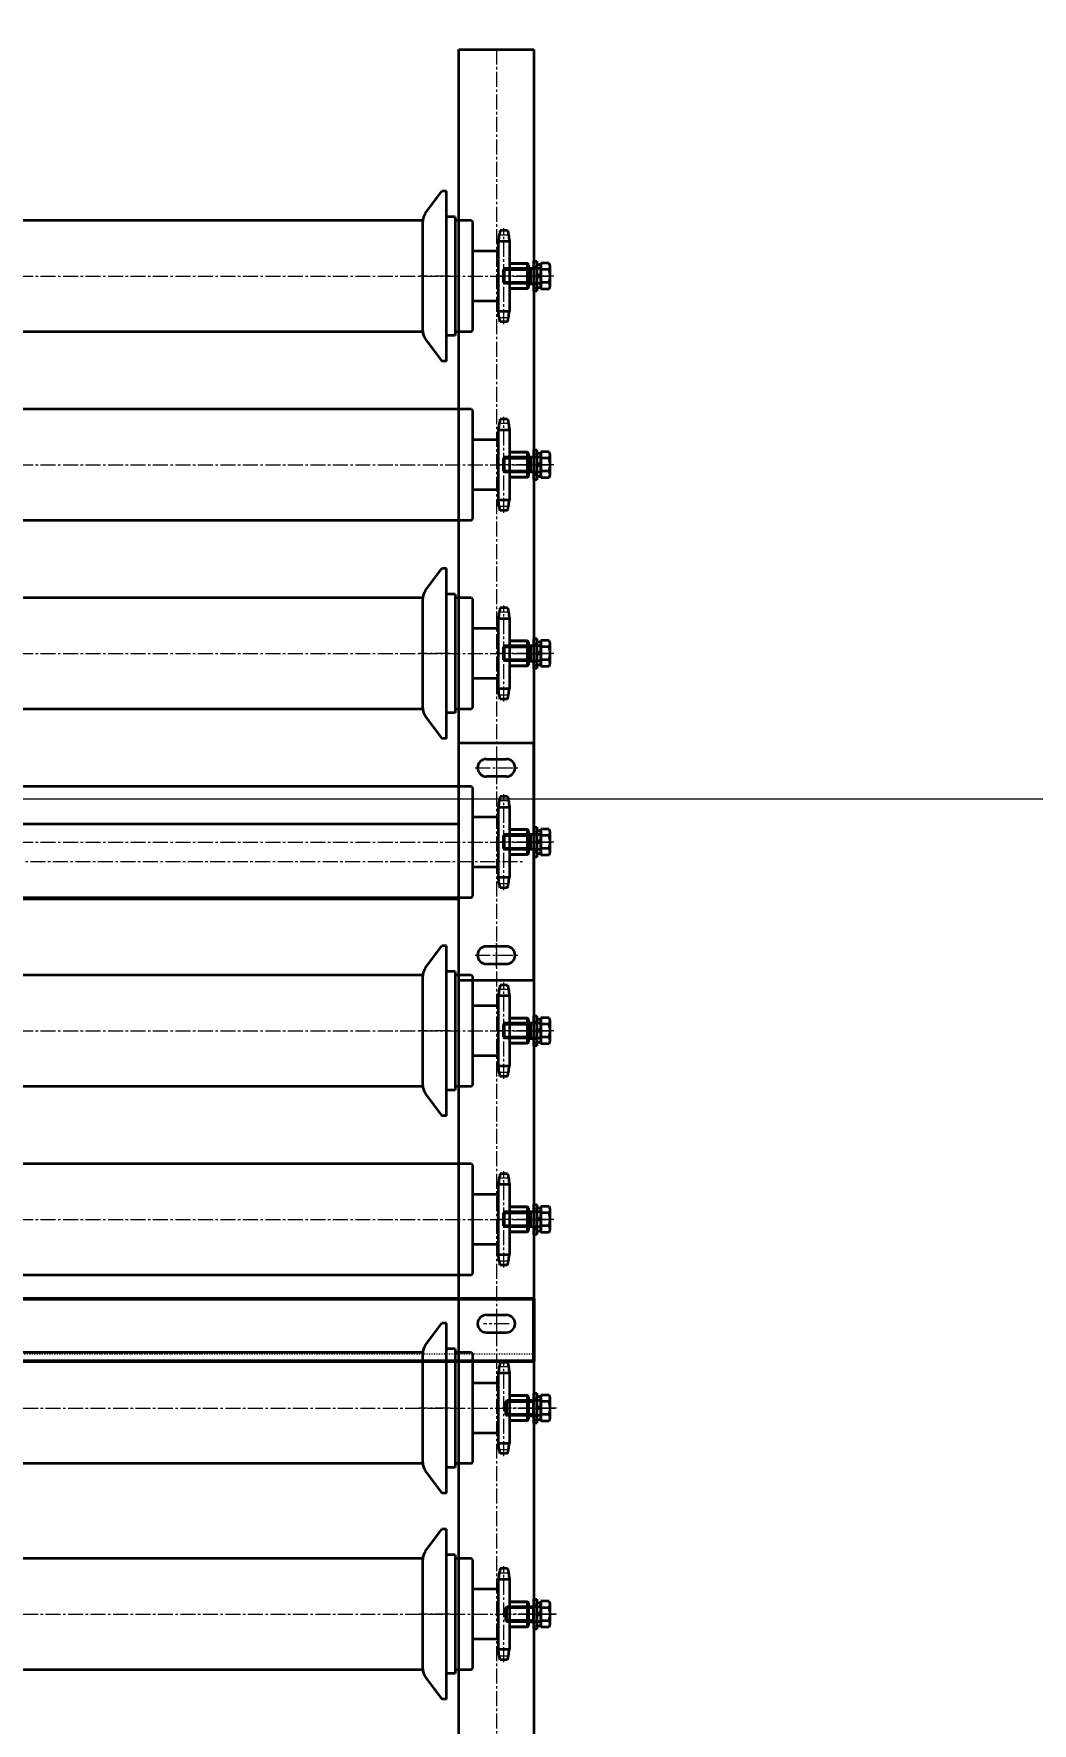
# Model space of a CAD drawing. Header units: millimetres. Extents: x -67280 to 67280, y -47520 to 47520.
# Drawn here: x -47074 to -46275, y -19137 to -17785 of the extents above; entities that cross this region are included whole.
import ezdxf

# ---------------------------------------------------------------- set-up
doc = ezdxf.new("R2010")
doc.units = ezdxf.units.MM
doc.linetypes.add('点画线', pattern=[18, 12, -2, 2, -2])
doc.linetypes.add('虚线', pattern=[2, 1, -1])
doc.layers.get('0').update_dxf_attribs({"lineweight": 35})
for name, color, linetype, lineweight in [('EB0', 7, 'Continuous', 35), ('EB0_1', 7, 'Continuous', 35), ('中心线层', 1, '点画线', 18), ('尺寸线层', 4, 'Continuous', 18), ('粗实线层', 7, 'Continuous', 35), ('虚线层', 100, '虚线', 18)]:
    doc.layers.add(name, color=color, linetype=linetype, lineweight=lineweight)
doc.styles.add('标准', font='', dxfattribs={"width": 0.667})
doc.styles.get('标准').set_extended_font_data('宋体')
doc.dimstyles.new('标准', dxfattribs={"dimscale": 160, "dimtxt": 2, "dimasz": 1, "dimexe": 1, "dimexo": 0, "dimgap": 1, "dimtad": 1, "dimdec": 1, "dimdsep": 46, "dimtxsty": '标准', "dimblk": '_CAXARROW', "dimcen": 0, "dimdle": 2, "dimaunit": 1, "dimadec": 0, "dimazin": 2, "dimtfac": 0.707107, "dimtdec": 3, "dimtmove": 0, "dimatfit": 3, "dimfxl": 0, "dimfrac": 2, "dimtolj": 1, "dimarcsym": 0})

# ---------------------------------------------------------------- blocks, each defined once
blk = doc.blocks.new('*X502')
at = {"layer": '尺寸线层', "linetype": 'Continuous', "lineweight": 18}
for points in [[(-51183.3, -14032.3), (-51163.3, -14192.3), (-51203.3, -14192.3)], [(-51183.3, -18397.3), (-51163.3, -18237.3), (-51203.3, -18237.3)]]:
    blk.add_hatch(color=0, dxfattribs=at).paths.add_polyline_path(points, flags=0)
at = {"layer": '尺寸线层', "color": 0}
for p, q in [((-46008, -14032.3), (-51343.3, -14032.3)), ((-46008, -18397.3), (-51343.3, -18397.3))]:
    blk.add_line(p, q, dxfattribs=at)
at = {"layer": '尺寸线层', "color": 0, "linetype": 'Continuous', "lineweight": 18}
blk.add_line((-51183.3, -14032.3), (-51183.3, -18397.3), dxfattribs=at)
at = {"layer": '尺寸线层', "color": 0, "insert": (-51503.3, -16214.8), "char_height": 320, "width": 1246.015, "attachment_point": 5, "rotation": 90, "line_spacing_factor": 1.15057, "style": '标准'}
blk.add_mtext('\\T1.1;4365', dxfattribs=at)
blk = doc.blocks.new('_CAXARROW')
blk.add_hatch(color=0).paths.add_polyline_path([(0, 0), (-1, 0.125), (-1, -0.125)], flags=0)
blk = doc.blocks.new('*X503')
at = {"layer": '尺寸线层', "linetype": 'Continuous', "lineweight": 18}
for points in [[(-51183.3, -18397.3), (-51163.3, -18557.3), (-51203.3, -18557.3)], [(-51183.3, -22837.3), (-51163.3, -22677.3), (-51203.3, -22677.3)]]:
    blk.add_hatch(color=0, dxfattribs=at).paths.add_polyline_path(points, flags=0)
at = {"layer": '尺寸线层', "color": 0}
for p, q in [((-46008, -18397.3), (-51343.3, -18397.3)), ((-46125.8, -22837.3), (-51343.3, -22837.3))]:
    blk.add_line(p, q, dxfattribs=at)
at = {"layer": '尺寸线层', "color": 0, "linetype": 'Continuous', "lineweight": 18}
blk.add_line((-51183.3, -18397.3), (-51183.3, -22837.3), dxfattribs=at)
at = {"layer": '尺寸线层', "color": 0, "insert": (-51503.3, -20617.3), "char_height": 320, "width": 1253.13, "attachment_point": 5, "rotation": 90, "line_spacing_factor": 1.15057, "style": '标准'}
blk.add_mtext('\\T1.1;4440', dxfattribs=at)
blk = doc.blocks.new('*X1335')
at = {"layer": 'EB0', "linetype": '点画线', "lineweight": 18}
for p, q in [((545.6, 1541.7), (554.5, 1541.7)), ((545.6, 1541.7), (554.5, 1541.7)), ((550, 1470), (550, 1547)), ((550, 1470), (550, 1547)), ((-576.9, 1508.5), (588.1, 1508.5)), ((-576.9, 1508.5), (588.1, 1508.5)), ((507, 1508.5), (482, 1508.5)), ((507, 1508.5), (482, 1508.5)), ((590.1, 1508.5), (546.6, 1508.5)), ((590.1, 1508.5), (546.6, 1508.5)), ((573.5, 1508.5), (582.6, 1508.5)), ((573.5, 1508.5), (582.6, 1508.5)), ((545.6, 1475.3), (554.5, 1475.3)), ((545.6, 1475.3), (554.5, 1475.3)), ((550, 1319), (550, 1396)), ((545.6, 1390.7), (554.5, 1390.7)), ((-576.9, 1357.5), (588.1, 1357.5)), ((590.1, 1357.5), (546.6, 1357.5)), ((573.5, 1357.5), (582.6, 1357.5)), ((545.6, 1324.3), (554.5, 1324.3)), ((550, 1168), (550, 1245)), ((545.6, 1239.7), (554.5, 1239.7)), ((-576.9, 1206.5), (588.1, 1206.5)), ((507, 1206.5), (482, 1206.5)), ((590.1, 1206.5), (546.6, 1206.5)), ((573.5, 1206.5), (582.6, 1206.5)), ((545.6, 1173.3), (554.5, 1173.3)), ((545.6, 1088.7), (554.5, 1088.7)), ((550, 1017), (550, 1094)), ((-576.9, 1055.5), (588.1, 1055.5)), ((590.1, 1055.5), (546.6, 1055.5)), ((573.5, 1055.5), (582.6, 1055.5)), ((545.6, 1022.3), (554.5, 1022.3)), ((545.6, 937.7), (554.5, 937.7)), ((550, 866), (550, 943)), ((-576.9, 904.5), (588.1, 904.5)), ((507, 904.5), (482, 904.5)), ((590.1, 904.5), (546.6, 904.5)), ((573.5, 904.5), (582.6, 904.5)), ((545.6, 871.3), (554.5, 871.3)), ((545.6, 786.7), (554.5, 786.7)), ((550, 715), (550, 792)), ((-576.9, 753.5), (588.1, 753.5)), ((590.1, 753.5), (546.6, 753.5)), ((573.5, 753.5), (582.6, 753.5)), ((545.6, 720.3), (554.5, 720.3)), ((545.6, 635.7), (554.5, 635.7)), ((550, 564), (550, 641)), ((-572.9, 602.5), (592.1, 602.5)), ((507, 602.5), (482, 602.5)), ((592.1, 602.5), (548.6, 602.5)), ((573.5, 602.5), (582.6, 602.5)), ((545.6, 569.3), (554.5, 569.3)), ((550, 399), (550, 476)), ((545.6, 470.7), (554.5, 470.7)), ((-572.9, 437.5), (592.1, 437.5)), ((507, 437.5), (482, 437.5)), ((592.1, 437.5), (548.6, 437.5)), ((573.5, 437.5), (582.6, 437.5)), ((545.6, 404.3), (554.5, 404.3))]:
    blk.add_line(p, q, dxfattribs=at)
at = {"layer": 'EB0'}
for p, q in [((570, 1514.6), (574, 1514.6)), ((570, 1514.6), (574, 1514.6)), ((574, 1496.5), (574, 1520.5)), ((574, 1520.5), (576.5, 1520.5)), ((574, 1496.5), (574, 1520.5)), ((574, 1520.5), (576.5, 1520.5)), ((574, 1515), (576.5, 1515)), ((574, 1515), (576.5, 1515)), ((576.5, 1520.5), (576.5, 1496.5)), ((576.5, 1520.5), (576.5, 1496.5)), ((576.5, 1517.7), (576.5, 1499.3)), ((576.5, 1517.7), (579.6, 1517.7)), ((576.5, 1517.7), (576.5, 1499.3)), ((576.5, 1517.7), (579.6, 1517.7)), ((579.6, 1498.1), (579.6, 1518.9)), ((586.3, 1518.9), (579.6, 1518.9)), ((579.6, 1498.1), (579.6, 1518.9)), ((586.3, 1518.9), (579.6, 1518.9)), ((579.6, 1517.7), (579.6, 1499.3)), ((579.6, 1517.7), (579.6, 1499.3)), ((587.1, 1500.7), (587.1, 1516.3)), ((587.1, 1500.7), (587.1, 1516.3)), ((549.6, 1513.6), (550.5, 1514.5)), ((549.6, 1513.6), (550.5, 1514.5)), ((549.6, 1503.4), (549.6, 1513.6)), ((571.6, 1513.6), (549.6, 1513.6)), ((549.6, 1503.4), (549.6, 1513.6)), ((571.6, 1513.6), (549.6, 1513.6)), ((549.6, 1503.4), (550.5, 1502.5)), ((571.6, 1503.4), (549.6, 1503.4)), ((549.6, 1503.4), (550.5, 1502.5)), ((571.6, 1503.4), (549.6, 1503.4)), ((579.6, 1514.5), (550.5, 1514.5)), ((550.5, 1502.5), (550.5, 1514.5)), ((579.6, 1514.5), (550.5, 1514.5)), ((550.5, 1502.5), (550.5, 1514.5)), ((579.6, 1502.5), (550.5, 1502.5)), ((579.6, 1502.5), (550.5, 1502.5)), ((570, 1502.4), (574, 1502.4)), ((570, 1502.4), (574, 1502.4)), ((571.6, 1502.5), (571.6, 1514.5)), ((571.6, 1502.5), (571.6, 1514.5)), ((576.5, 1502), (574, 1502)), ((576.5, 1502), (574, 1502)), ((576.5, 1509.3), (579.6, 1510.1)), ((576.5, 1509.3), (579.6, 1510.1)), ((576.5, 1507.7), (576.9, 1507.8)), ((576.5, 1507.7), (576.9, 1507.8)), ((576.9, 1507.8), (579.6, 1508.5)), ((576.9, 1507.8), (579.6, 1508.5)), ((579.6, 1502.5), (579.6, 1514.5)), ((579.6, 1502.5), (579.6, 1514.5)), ((586.3, 1513.7), (579.6, 1513.7)), ((586.3, 1513.7), (579.6, 1513.7)), ((586.3, 1503.3), (579.6, 1503.3)), ((586.3, 1503.3), (579.6, 1503.3)), ((576.5, 1496.5), (574, 1496.5)), ((576.5, 1496.5), (574, 1496.5)), ((576.5, 1499.3), (579.6, 1499.3)), ((576.5, 1499.3), (579.6, 1499.3)), ((586.3, 1498.1), (579.6, 1498.1)), ((586.3, 1498.1), (579.6, 1498.1)), ((574, 1345.5), (574, 1369.5)), ((574, 1369.5), (576.5, 1369.5)), ((576.5, 1369.5), (576.5, 1345.5)), ((576.5, 1366.7), (576.5, 1348.3)), ((576.5, 1366.7), (579.6, 1366.7)), ((579.6, 1347.1), (579.6, 1367.9)), ((586.3, 1367.9), (579.6, 1367.9)), ((579.6, 1366.7), (579.6, 1348.3)), ((549.6, 1362.6), (550.5, 1363.5)), ((549.6, 1352.4), (549.6, 1362.6)), ((571.6, 1362.6), (549.6, 1362.6)), ((549.6, 1352.4), (550.5, 1351.5)), ((571.6, 1352.4), (549.6, 1352.4)), ((579.6, 1363.5), (550.5, 1363.5)), ((550.5, 1351.5), (550.5, 1363.5)), ((571.6, 1351.5), (571.6, 1363.5)), ((574, 1364), (576.5, 1364)), ((576.5, 1358.3), (579.6, 1359.1)), ((576.5, 1356.7), (576.9, 1356.8)), ((576.9, 1356.8), (579.6, 1357.5)), ((579.6, 1351.5), (579.6, 1363.5)), ((586.3, 1362.7), (579.6, 1362.7)), ((586.3, 1352.3), (579.6, 1352.3)), ((587.1, 1349.7), (587.1, 1365.3)), ((579.6, 1351.5), (550.5, 1351.5)), ((576.5, 1351), (574, 1351)), ((576.5, 1345.5), (574, 1345.5)), ((576.5, 1348.3), (579.6, 1348.3)), ((586.3, 1347.1), (579.6, 1347.1)), ((574, 1194.5), (574, 1218.5)), ((574, 1218.5), (576.5, 1218.5)), ((576.5, 1218.5), (576.5, 1194.5)), ((549.6, 1211.6), (550.5, 1212.5)), ((549.6, 1201.4), (549.6, 1211.6)), ((571.6, 1211.6), (549.6, 1211.6)), ((579.6, 1212.5), (550.5, 1212.5)), ((550.5, 1200.5), (550.5, 1212.5)), ((570, 1212.6), (574, 1212.6)), ((571.6, 1200.5), (571.6, 1212.5)), ((574, 1213), (576.5, 1213)), ((576.5, 1215.7), (576.5, 1197.3)), ((576.5, 1215.7), (579.6, 1215.7)), ((576.5, 1207.3), (579.6, 1208.1)), ((576.5, 1205.7), (576.9, 1205.8)), ((576.9, 1205.8), (579.6, 1206.5)), ((579.6, 1196.1), (579.6, 1216.9)), ((586.3, 1216.9), (579.6, 1216.9)), ((579.6, 1215.7), (579.6, 1197.3)), ((579.6, 1200.5), (579.6, 1212.5)), ((586.3, 1211.7), (579.6, 1211.7)), ((587.1, 1198.7), (587.1, 1214.3)), ((549.6, 1201.4), (550.5, 1200.5)), ((571.6, 1201.4), (549.6, 1201.4)), ((579.6, 1200.5), (550.5, 1200.5)), ((570, 1200.4), (574, 1200.4)), ((576.5, 1200), (574, 1200)), ((576.5, 1194.5), (574, 1194.5)), ((576.5, 1197.3), (579.6, 1197.3)), ((586.3, 1201.3), (579.6, 1201.3)), ((586.3, 1196.1), (579.6, 1196.1)), ((549.6, 1060.6), (550.5, 1061.5)), ((549.6, 1050.4), (549.6, 1060.6)), ((571.6, 1060.6), (549.6, 1060.6)), ((579.6, 1061.5), (550.5, 1061.5)), ((550.5, 1049.5), (550.5, 1061.5)), ((571.6, 1049.5), (571.6, 1061.5)), ((574, 1043.5), (574, 1067.5)), ((574, 1067.5), (576.5, 1067.5)), ((574, 1062), (576.5, 1062)), ((576.5, 1067.5), (576.5, 1043.5)), ((576.5, 1064.7), (576.5, 1046.3)), ((576.5, 1064.7), (579.6, 1064.7)), ((576.5, 1056.3), (579.6, 1057.1)), ((576.5, 1054.7), (576.9, 1054.8)), ((576.9, 1054.8), (579.6, 1055.5)), ((579.6, 1045.1), (579.6, 1065.9)), ((586.3, 1065.9), (579.6, 1065.9)), ((579.6, 1064.7), (579.6, 1046.3)), ((579.6, 1049.5), (579.6, 1061.5)), ((586.3, 1060.7), (579.6, 1060.7)), ((587.1, 1047.7), (587.1, 1063.3)), ((549.6, 1050.4), (550.5, 1049.5)), ((571.6, 1050.4), (549.6, 1050.4)), ((579.6, 1049.5), (550.5, 1049.5)), ((576.5, 1049), (574, 1049)), ((576.5, 1043.5), (574, 1043.5)), ((576.5, 1046.3), (579.6, 1046.3)), ((586.3, 1050.3), (579.6, 1050.3)), ((586.3, 1045.1), (579.6, 1045.1)), ((549.6, 909.6), (550.5, 910.5)), ((549.6, 899.4), (549.6, 909.6)), ((571.6, 909.6), (549.6, 909.6)), ((579.6, 910.5), (550.5, 910.5)), ((550.5, 898.5), (550.5, 910.5)), ((570, 910.6), (574, 910.6)), ((571.6, 898.5), (571.6, 910.5)), ((574, 892.5), (574, 916.5)), ((574, 916.5), (576.5, 916.5)), ((574, 911), (576.5, 911)), ((576.5, 916.5), (576.5, 892.5)), ((576.5, 913.7), (576.5, 895.3)), ((576.5, 913.7), (579.6, 913.7)), ((576.5, 905.3), (579.6, 906.1)), ((579.6, 894.1), (579.6, 914.9)), ((586.3, 914.9), (579.6, 914.9)), ((579.6, 913.7), (579.6, 895.3)), ((579.6, 898.5), (579.6, 910.5)), ((586.3, 909.7), (579.6, 909.7)), ((587.1, 896.7), (587.1, 912.3)), ((549.6, 899.4), (550.5, 898.5)), ((571.6, 899.4), (549.6, 899.4)), ((579.6, 898.5), (550.5, 898.5)), ((570, 898.4), (574, 898.4)), ((576.5, 898), (574, 898)), ((576.5, 892.5), (574, 892.5)), ((576.5, 903.7), (576.9, 903.8)), ((576.5, 895.3), (579.6, 895.3)), ((576.9, 903.8), (579.6, 904.5)), ((586.3, 899.3), (579.6, 899.3)), ((586.3, 894.1), (579.6, 894.1)), ((549.6, 758.6), (550.5, 759.5)), ((549.6, 748.4), (549.6, 758.6)), ((571.6, 758.6), (549.6, 758.6)), ((579.6, 759.5), (550.5, 759.5)), ((550.5, 747.5), (550.5, 759.5)), ((571.6, 747.5), (571.6, 759.5)), ((574, 741.5), (574, 765.5)), ((574, 765.5), (576.5, 765.5)), ((574, 760), (576.5, 760)), ((576.5, 765.5), (576.5, 741.5)), ((576.5, 762.7), (576.5, 744.3)), ((576.5, 762.7), (579.6, 762.7)), ((579.6, 743.1), (579.6, 763.9)), ((586.3, 763.9), (579.6, 763.9)), ((579.6, 762.7), (579.6, 744.3)), ((579.6, 747.5), (579.6, 759.5)), ((586.3, 758.7), (579.6, 758.7)), ((587.1, 745.7), (587.1, 761.3)), ((549.6, 748.4), (550.5, 747.5)), ((571.6, 748.4), (549.6, 748.4)), ((579.6, 747.5), (550.5, 747.5)), ((576.5, 747), (574, 747)), ((576.5, 754.3), (579.6, 755.1)), ((576.5, 752.7), (576.9, 752.8)), ((576.5, 744.3), (579.6, 744.3)), ((576.9, 752.8), (579.6, 753.5)), ((586.3, 748.3), (579.6, 748.3)), ((576.5, 741.5), (574, 741.5)), ((586.3, 743.1), (579.6, 743.1)), ((570, 608.6), (574, 608.6)), ((574, 590.5), (574, 614.5)), ((574, 614.5), (576.5, 614.5)), ((574, 609), (576.5, 609)), ((576.5, 614.5), (576.5, 590.5)), ((576.5, 611.7), (576.5, 593.3)), ((576.5, 611.7), (579.6, 611.7)), ((579.6, 592.1), (579.6, 612.9)), ((586.3, 612.9), (579.6, 612.9)), ((579.6, 611.7), (579.6, 593.3)), ((587.1, 594.7), (587.1, 610.3)), ((551.6, 607.6), (552.5, 608.5)), ((551.6, 597.4), (551.6, 607.6)), ((573.6, 607.6), (551.6, 607.6)), ((551.6, 597.4), (552.5, 596.5)), ((573.6, 597.4), (551.6, 597.4)), ((579.6, 608.5), (552.5, 608.5)), ((552.5, 596.5), (552.5, 608.5)), ((579.6, 596.5), (552.5, 596.5)), ((570, 596.4), (574, 596.4)), ((573.6, 596.5), (573.6, 608.5)), ((576.5, 596), (574, 596)), ((576.5, 603.3), (579.6, 604.1)), ((576.5, 601.7), (576.9, 601.8)), ((576.9, 601.8), (579.6, 602.5)), ((579.6, 596.5), (579.6, 608.5)), ((586.3, 607.7), (579.6, 607.7)), ((586.3, 597.3), (579.6, 597.3)), ((576.5, 590.5), (574, 590.5)), ((576.5, 593.3), (579.6, 593.3)), ((586.3, 592.1), (579.6, 592.1)), ((574, 425.5), (574, 449.5)), ((574, 449.5), (576.5, 449.5)), ((576.5, 449.5), (576.5, 425.5)), ((576.5, 446.7), (576.5, 428.3)), ((576.5, 446.7), (579.6, 446.7)), ((579.6, 427.1), (579.6, 447.9)), ((586.3, 447.9), (579.6, 447.9)), ((579.6, 446.7), (579.6, 428.3)), ((551.6, 442.6), (552.5, 443.5)), ((551.6, 432.4), (551.6, 442.6)), ((573.6, 442.6), (551.6, 442.6)), ((579.6, 443.5), (552.5, 443.5)), ((552.5, 431.5), (552.5, 443.5)), ((570, 443.6), (574, 443.6)), ((573.6, 431.5), (573.6, 443.5)), ((574, 444), (576.5, 444)), ((576.5, 438.3), (579.6, 439.1)), ((576.5, 436.7), (576.9, 436.8)), ((576.9, 436.8), (579.6, 437.5)), ((579.6, 431.5), (579.6, 443.5)), ((586.3, 442.7), (579.6, 442.7)), ((587.1, 429.7), (587.1, 445.3)), ((551.6, 432.4), (552.5, 431.5)), ((573.6, 432.4), (551.6, 432.4)), ((579.6, 431.5), (552.5, 431.5)), ((570, 431.4), (574, 431.4)), ((576.5, 431), (574, 431)), ((576.5, 425.5), (574, 425.5)), ((576.5, 428.3), (579.6, 428.3)), ((586.3, 432.3), (579.6, 432.3)), ((586.3, 427.1), (579.6, 427.1))]:
    blk.add_line(p, q, dxfattribs=at)
at = {"layer": 'EB0', "linetype": 'Continuous', "lineweight": 18}
for p, q in [((574, 1518.8), (575.7, 1520.5)), ((574, 1518.8), (575.7, 1520.5)), ((574.4, 1515), (576.5, 1517.1)), ((574.4, 1515), (576.5, 1517.1)), ((574, 1497.6), (576.5, 1500.1)), ((574, 1497.6), (576.5, 1500.1)), ((574, 1367.7), (576.5, 1365.2)), ((574, 1350.7), (576.5, 1348.2)), ((574, 1346.5), (575, 1345.5)), ((574, 1216.8), (575.7, 1218.5)), ((574.4, 1213), (576.5, 1215.1)), ((574, 1195.6), (576.5, 1198.1)), ((574, 1065.7), (576.5, 1063.2)), ((574, 1048.7), (576.5, 1046.2)), ((574, 1044.5), (575, 1043.5)), ((574, 914.8), (575.7, 916.5)), ((574.4, 911), (576.5, 913.1)), ((574, 893.6), (576.5, 896.1)), ((574, 763.7), (576.5, 761.2)), ((574, 746.7), (576.5, 744.2)), ((574, 742.5), (575, 741.5)), ((574, 612.8), (575.7, 614.5)), ((574.4, 609), (576.5, 611.1)), ((574, 591.6), (576.5, 594.1)), ((574, 447.8), (575.7, 449.5)), ((574.4, 444), (576.5, 446.1)), ((574, 426.6), (576.5, 429.1))]:
    blk.add_line(p, q, dxfattribs=at)
at = {"layer": 'EB0', "color": 1, "linetype": '点画线', "lineweight": 18}
for p, q in [((571, 1508.5), (579.5, 1508.5)), ((571, 1508.5), (579.5, 1508.5)), ((571, 1357.5), (579.5, 1357.5)), ((571, 1206.5), (579.5, 1206.5)), ((571, 1055.5), (579.5, 1055.5)), ((571, 904.5), (579.5, 904.5)), ((571, 753.5), (579.5, 753.5)), ((573, 602.5), (581.5, 602.5)), ((573, 437.5), (581.5, 437.5))]:
    blk.add_line(p, q, dxfattribs=at)
at = {"layer": 'EB0', "linetype": 'Continuous', "lineweight": 50}
for p, q in [((574, 690), (-574, 690)), ((574, 690), (574, 640)), ((-574, 640), (574, 640))]:
    blk.add_line(p, q, dxfattribs=at)
at = {"layer": 'EB0'}
for centre, radius, start, end in [((582.3, 1516.3), 4.79, 327.1328, 32.8672), ((582.3, 1516.3), 4.79, 327.1328, 32.8672), ((569.1, 1508.5), 18, 343.2213, 16.7787), ((569.1, 1508.5), 18, 343.2213, 16.7787), ((582.3, 1500.7), 4.79, 327.1328, 32.8672), ((582.3, 1500.7), 4.79, 327.1328, 32.8672), ((582.3, 1365.3), 4.79, 327.1328, 32.8672), ((569.1, 1357.5), 18, 343.2213, 16.7787), ((582.3, 1349.7), 4.79, 327.1328, 32.8672), ((582.3, 1214.3), 4.79, 327.1328, 32.8672), ((569.1, 1206.5), 18, 343.2213, 16.7787), ((582.3, 1198.7), 4.79, 327.1328, 32.8672), ((582.3, 1063.3), 4.79, 327.1328, 32.8672), ((569.1, 1055.5), 18, 343.2213, 16.7787), ((582.3, 1047.7), 4.79, 327.1328, 32.8672), ((582.3, 912.3), 4.79, 327.1328, 32.8672), ((569.1, 904.5), 18, 343.2213, 16.7787), ((582.3, 896.7), 4.79, 327.1328, 32.8672), ((582.3, 761.3), 4.79, 327.1328, 32.8672), ((569.1, 753.5), 18, 343.2213, 16.7787), ((582.3, 745.7), 4.79, 327.1328, 32.8672), ((582.3, 610.3), 4.79, 327.1328, 32.8672), ((569.1, 602.5), 18, 343.2213, 16.7787), ((582.3, 594.7), 4.79, 327.1328, 32.8672), ((582.3, 445.3), 4.79, 327.1328, 32.8672), ((569.1, 437.5), 18, 343.2213, 16.7787), ((582.3, 429.7), 4.79, 327.1328, 32.8672)]:
    blk.add_arc(centre, radius, start, end, dxfattribs=at)
at = {"layer": 'EB0_1'}
for p, q in [((514, -1030), (514, 1690)), ((514, 1690), (574, 1690)), ((574, 1690), (574, -1030)), ((514, 945), (514, 1135)), ((514, 1135), (574, 1135)), ((574, 945), (574, 1135)), ((536, 1122), (552, 1122)), ((552, 1108), (536, 1108)), ((-514, 1070), (514, 1070)), ((-514, 1010), (514, 1010)), ((552, 972), (536, 972)), ((536, 958), (552, 958)), ((514, 945), (574, 945))]:
    blk.add_line(p, q, dxfattribs=at)
at = {"layer": 'EB0_1', "linetype": 'Continuous', "lineweight": 35}
for p, q in [((554.5, 1498.5), (569, 1498.5)), ((554.5, 1498.5), (569, 1498.5)), ((554.5, 1196.5), (569, 1196.5)), ((554.5, 894.5), (569, 894.5)), ((554.5, 592.5), (569, 592.5)), ((554.5, 427.5), (569, 427.5))]:
    blk.add_line(p, q, dxfattribs=at)
at = {"layer": 'EB0_1'}
for centre, start, end in [((536, 1115), 90, 270), ((552, 1115), 270, 90), ((536, 965), 90, 270), ((552, 965), 270, 90)]:
    blk.add_arc(centre, 7, start, end, dxfattribs=at)
at = {"layer": '中心线层', "linetype": '点画线', "lineweight": 18}
for p, q in [((544, 1690), (544, -1030)), ((544, 1124.5), (544, 1105.5)), ((527.1, 1115), (562, 1115)), ((-567, 1040), (567, 1040)), ((544, 955.5), (544, 974.5)), ((527.1, 965), (562, 965)), ((544, 680.3), (544, 659.8)), ((554.3, 670), (533.8, 670))]:
    blk.add_line(p, q, dxfattribs=at)
at = {"layer": '粗实线层', "linetype": 'Continuous', "lineweight": 35}
for p, q in [((487.1, 1558.7), (500.3, 1576.5)), ((487.1, 1558.7), (500.3, 1576.5)), ((504, 1576.5), (500.3, 1576.5)), ((504, 1576.5), (500.3, 1576.5)), ((504, 1440.5), (504, 1576.5)), ((504, 1440.5), (504, 1576.5)), ((511, 1556), (504, 1556)), ((511, 1556), (504, 1556)), ((511, 1556), (511, 1461)), ((511, 1556), (511, 1461)), ((485, 1553), (-485, 1553)), ((485, 1553), (-485, 1553)), ((485, 1464.8), (485, 1552.2)), ((485, 1464.8), (485, 1552.2)), ((524, 1553), (511, 1553)), ((524, 1553), (511, 1553)), ((524, 1553), (525, 1552)), ((524, 1553), (525, 1552)), ((525, 1552), (525, 1465)), ((525, 1552), (525, 1465)), ((552.9, 1545), (547.1, 1545)), ((552.9, 1545), (547.1, 1545)), ((545.6, 1528.5), (525, 1528.5)), ((545.6, 1528.5), (525, 1528.5)), ((545.6, 1536.6), (554.5, 1536.6)), ((545.6, 1480.4), (545.6, 1536.6)), ((545.6, 1536.6), (554.5, 1536.6)), ((545.6, 1480.4), (545.6, 1536.6)), ((554.5, 1536.6), (554.5, 1480.4)), ((554.5, 1536.6), (554.5, 1480.4)), ((554.5, 1518.5), (569, 1518.5)), ((569, 1518.5), (554.5, 1518.5)), ((554.5, 1518.5), (569, 1518.5)), ((569, 1518.5), (554.5, 1518.5)), ((570, 1517.5), (569, 1518.5)), ((569, 1498.5), (569, 1518.5)), ((570, 1517.5), (569, 1518.5)), ((569, 1498.5), (569, 1518.5)), ((570, 1499.5), (570, 1517.5)), ((570, 1499.5), (570, 1517.5)), ((545.6, 1488.5), (525, 1488.5)), ((545.6, 1488.5), (525, 1488.5)), ((569, 1498.5), (554.5, 1498.5)), ((569, 1498.5), (554.5, 1498.5)), ((569, 1498.5), (570, 1499.5)), ((569, 1498.5), (570, 1499.5)), ((545.6, 1480.4), (554.5, 1480.4)), ((545.6, 1480.4), (554.5, 1480.4)), ((485, 1464), (-485, 1464)), ((485, 1464), (-485, 1464)), ((511, 1461), (504, 1461)), ((511, 1461), (504, 1461)), ((524, 1464), (511, 1464)), ((524, 1464), (511, 1464)), ((524, 1464), (525, 1465)), ((524, 1464), (525, 1465)), ((552.9, 1472), (547.1, 1472)), ((552.9, 1472), (547.1, 1472)), ((487.1, 1458.3), (500.3, 1440.5)), ((487.1, 1458.3), (500.3, 1440.5)), ((504, 1440.5), (500.3, 1440.5)), ((504, 1440.5), (500.3, 1440.5)), ((524, 1402), (-524, 1402)), ((524, 1402), (525, 1401)), ((525, 1401), (525, 1314)), ((552.9, 1394), (547.1, 1394)), ((545.6, 1385.6), (554.5, 1385.6)), ((545.6, 1329.4), (545.6, 1385.6)), ((554.5, 1385.6), (554.5, 1329.4)), ((545.6, 1377.5), (525, 1377.5)), ((554.5, 1367.5), (569, 1367.5)), ((569, 1367.5), (554.5, 1367.5)), ((570, 1366.5), (569, 1367.5)), ((569, 1347.5), (569, 1367.5)), ((570, 1348.5), (570, 1366.5)), ((554.5, 1347.5), (569, 1347.5)), ((569, 1347.5), (554.5, 1347.5)), ((569, 1347.5), (570, 1348.5)), ((545.6, 1337.5), (525, 1337.5)), ((545.6, 1329.4), (554.5, 1329.4)), ((524, 1313), (-524, 1313)), ((524, 1313), (525, 1314)), ((552.9, 1321), (547.1, 1321)), ((487.1, 1256.7), (500.3, 1274.5)), ((504, 1274.5), (500.3, 1274.5)), ((504, 1138.5), (504, 1274.5)), ((485, 1251), (-485, 1251)), ((485, 1162.8), (485, 1250.2)), ((511, 1254), (504, 1254)), ((511, 1254), (511, 1159)), ((524, 1251), (511, 1251)), ((524, 1251), (525, 1250)), ((525, 1250), (525, 1163)), ((545.6, 1234.6), (554.5, 1234.6)), ((545.6, 1178.4), (545.6, 1234.6)), ((552.9, 1243), (547.1, 1243)), ((554.5, 1234.6), (554.5, 1178.4)), ((545.6, 1226.5), (525, 1226.5)), ((554.5, 1216.5), (569, 1216.5)), ((569, 1216.5), (554.5, 1216.5)), ((570, 1215.5), (569, 1216.5)), ((569, 1196.5), (569, 1216.5)), ((570, 1197.5), (570, 1215.5)), ((569, 1196.5), (554.5, 1196.5)), ((569, 1196.5), (570, 1197.5)), ((545.6, 1186.5), (525, 1186.5)), ((545.6, 1178.4), (554.5, 1178.4)), ((524, 1162), (525, 1163)), ((552.9, 1170), (547.1, 1170)), ((485, 1162), (-485, 1162)), ((487.1, 1156.3), (500.3, 1138.5)), ((511, 1159), (504, 1159)), ((524, 1162), (511, 1162)), ((504, 1138.5), (500.3, 1138.5)), ((524, 1100), (-524, 1100)), ((524, 1100), (525, 1099)), ((525, 1099), (525, 1012)), ((545.6, 1083.6), (554.5, 1083.6)), ((545.6, 1027.4), (545.6, 1083.6)), ((552.9, 1092), (547.1, 1092)), ((554.5, 1083.6), (554.5, 1027.4)), ((545.6, 1075.5), (525, 1075.5)), ((554.5, 1065.5), (569, 1065.5)), ((569, 1065.5), (554.5, 1065.5)), ((570, 1064.5), (569, 1065.5)), ((569, 1045.5), (569, 1065.5)), ((570, 1046.5), (570, 1064.5)), ((554.5, 1045.5), (569, 1045.5)), ((569, 1045.5), (554.5, 1045.5)), ((569, 1045.5), (570, 1046.5)), ((545.6, 1035.5), (525, 1035.5)), ((545.6, 1027.4), (554.5, 1027.4)), ((552.9, 1019), (547.1, 1019)), ((524, 1011), (-524, 1011)), ((524, 1011), (525, 1012)), ((487.1, 954.7), (500.3, 972.5)), ((504, 972.5), (500.3, 972.5)), ((504, 836.5), (504, 972.5)), ((485, 949), (-485, 949)), ((485, 860.8), (485, 948.2)), ((511, 952), (504, 952)), ((511, 952), (511, 857)), ((524, 949), (511, 949)), ((524, 949), (525, 948)), ((525, 948), (525, 861)), ((552.9, 941), (547.1, 941)), ((545.6, 924.5), (525, 924.5)), ((545.6, 932.6), (554.5, 932.6)), ((545.6, 876.4), (545.6, 932.6)), ((554.5, 932.6), (554.5, 876.4)), ((554.5, 914.5), (569, 914.5)), ((569, 914.5), (554.5, 914.5)), ((570, 913.5), (569, 914.5)), ((569, 894.5), (569, 914.5)), ((570, 895.5), (570, 913.5)), ((569, 894.5), (554.5, 894.5)), ((569, 894.5), (570, 895.5)), ((545.6, 884.5), (525, 884.5)), ((545.6, 876.4), (554.5, 876.4)), ((552.9, 868), (547.1, 868)), ((485, 860), (-485, 860)), ((487.1, 854.3), (500.3, 836.5)), ((511, 857), (504, 857)), ((524, 860), (511, 860)), ((524, 860), (525, 861)), ((504, 836.5), (500.3, 836.5)), ((524, 798), (-524, 798)), ((524, 798), (525, 797)), ((525, 797), (525, 710)), ((552.9, 790), (547.1, 790)), ((545.6, 773.5), (525, 773.5)), ((545.6, 781.6), (554.5, 781.6)), ((545.6, 725.4), (545.6, 781.6)), ((554.5, 781.6), (554.5, 725.4)), ((554.5, 763.5), (569, 763.5)), ((569, 763.5), (554.5, 763.5)), ((570, 762.5), (569, 763.5)), ((569, 743.5), (569, 763.5)), ((570, 744.5), (570, 762.5)), ((569, 743.5), (570, 744.5)), ((545.6, 733.5), (525, 733.5)), ((554.5, 743.5), (569, 743.5)), ((569, 743.5), (554.5, 743.5)), ((545.6, 725.4), (554.5, 725.4)), ((552.9, 717), (547.1, 717)), ((524, 709), (-524, 709)), ((524, 709), (525, 710)), ((487.1, 652.7), (500.3, 670.5)), ((504, 670.5), (500.3, 670.5)), ((504, 534.5), (504, 670.5)), ((511, 650), (504, 650)), ((511, 650), (511, 555)), ((485, 647), (-485, 647)), ((485, 558.8), (485, 646.2)), ((524, 647), (511, 647)), ((524, 647), (525, 646)), ((525, 646), (525, 559)), ((552.9, 639), (547.1, 639)), ((545.6, 622.5), (525, 622.5)), ((545.6, 630.6), (554.5, 630.6)), ((545.6, 574.4), (545.6, 630.6)), ((554.5, 630.6), (554.5, 574.4)), ((554.5, 612.5), (569, 612.5)), ((569, 612.5), (554.5, 612.5)), ((570, 611.5), (569, 612.5)), ((569, 592.5), (569, 612.5)), ((570, 593.5), (570, 611.5)), ((545.6, 582.5), (525, 582.5)), ((569, 592.5), (554.5, 592.5)), ((569, 592.5), (570, 593.5)), ((545.6, 574.4), (554.5, 574.4)), ((485, 558), (-485, 558)), ((511, 555), (504, 555)), ((524, 558), (511, 558)), ((524, 558), (525, 559)), ((552.9, 566), (547.1, 566)), ((487.1, 552.3), (500.3, 534.5)), ((504, 534.5), (500.3, 534.5)), ((487.1, 487.7), (500.3, 505.5)), ((504, 505.5), (500.3, 505.5)), ((504, 369.5), (504, 505.5)), ((485, 482), (-485, 482)), ((485, 393.8), (485, 481.2)), ((511, 485), (504, 485)), ((511, 485), (511, 390)), ((524, 482), (511, 482)), ((524, 482), (525, 481)), ((525, 481), (525, 394)), ((552.9, 474), (547.1, 474)), ((545.6, 465.6), (554.5, 465.6)), ((545.6, 409.4), (545.6, 465.6)), ((554.5, 465.6), (554.5, 409.4)), ((545.6, 457.5), (525, 457.5)), ((554.5, 447.5), (569, 447.5)), ((569, 447.5), (554.5, 447.5)), ((570, 446.5), (569, 447.5)), ((569, 427.5), (569, 447.5)), ((570, 428.5), (570, 446.5)), ((569, 427.5), (554.5, 427.5)), ((569, 427.5), (570, 428.5)), ((545.6, 417.5), (525, 417.5)), ((545.6, 409.4), (554.5, 409.4)), ((485, 393), (-485, 393)), ((524, 393), (511, 393)), ((524, 393), (525, 394)), ((552.9, 401), (547.1, 401)), ((487.1, 387.3), (500.3, 369.5)), ((511, 390), (504, 390)), ((504, 369.5), (500.3, 369.5))]:
    blk.add_line(p, q, dxfattribs=at)
at = {"layer": '粗实线层'}
for p, q in [((574, 690), (574, 640)), ((536, 677), (552, 677)), ((536, 663), (552, 663))]:
    blk.add_line(p, q, dxfattribs=at)
at = {"layer": '粗实线层', "linetype": 'Continuous', "lineweight": 35}
for centre, start, end in [((496, 1552.2), 143.5872, 180), ((496, 1552.2), 143.5872, 180), ((496, 1464.8), 180, 216.4128), ((496, 1464.8), 180, 216.4128), ((496, 1250.2), 143.5872, 180), ((496, 1162.8), 180, 216.4128), ((496, 948.2), 143.5872, 180), ((496, 860.8), 180, 216.4128), ((496, 646.2), 143.5872, 180), ((496, 558.8), 180, 216.4128), ((496, 481.2), 143.5872, 180), ((496, 393.8), 180, 216.4128)]:
    blk.add_arc(centre, 11, start, end, dxfattribs=at)
at = {"layer": '粗实线层'}
for centre, start, end in [((536, 670), 90, 270), ((552, 670), 270, 90)]:
    blk.add_arc(centre, 7, start, end, dxfattribs=at)
at = {"layer": '粗实线层', "linetype": 'Continuous', "lineweight": 35}
for points, knots in [([(547.1, 1545), (546.8, 1543.9), (546.1, 1541.1), (545.8, 1538.3), (545.6, 1536.6)], [0, 0, 0, 0, 3372.887564, 8429.458446, 8429.458446, 8429.458446, 8429.458446]), ([(547.1, 1545), (546.8, 1543.9), (546.1, 1541.1), (545.8, 1538.3), (545.6, 1536.6)], [0, 0, 0, 0, 3372.887564, 8429.458446, 8429.458446, 8429.458446, 8429.458446]), ([(552.9, 1545), (553.2, 1543.9), (553.9, 1541.1), (554.2, 1538.3), (554.5, 1536.6)], [0, 0, 0, 0, 3369.174998, 8420.180069, 8420.180069, 8420.180069, 8420.180069]), ([(552.9, 1545), (553.2, 1543.9), (553.9, 1541.1), (554.2, 1538.3), (554.5, 1536.6)], [0, 0, 0, 0, 3369.174998, 8420.180069, 8420.180069, 8420.180069, 8420.180069]), ([(547.1, 1472), (546.8, 1473.1), (546.1, 1475.9), (545.8, 1478.7), (545.6, 1480.4)], [0, 0, 0, 0, 3220.460191, 8048.514764, 8048.514764, 8048.514764, 8048.514764]), ([(547.1, 1472), (546.8, 1473.1), (546.1, 1475.9), (545.8, 1478.7), (545.6, 1480.4)], [0, 0, 0, 0, 3220.460191, 8048.514764, 8048.514764, 8048.514764, 8048.514764]), ([(552.9, 1472), (553.2, 1473.1), (553.9, 1475.9), (554.2, 1478.7), (554.5, 1480.4)], [0, 0, 0, 0, 3217.089757, 8040.091437, 8040.091437, 8040.091437, 8040.091437]), ([(552.9, 1472), (553.2, 1473.1), (553.9, 1475.9), (554.2, 1478.7), (554.5, 1480.4)], [0, 0, 0, 0, 3217.089757, 8040.091437, 8040.091437, 8040.091437, 8040.091437]), ([(547.1, 1394), (546.8, 1392.9), (546.1, 1390.1), (545.8, 1387.3), (545.6, 1385.6)], [0, 0, 0, 0, 3022.048739, 7552.648519, 7552.648519, 7552.648519, 7552.648519]), ([(552.9, 1394), (553.2, 1392.9), (553.9, 1390.1), (554.2, 1387.3), (554.5, 1385.6)], [0, 0, 0, 0, 3019.138786, 7545.37602, 7545.37602, 7545.37602, 7545.37602]), ([(547.1, 1321), (546.8, 1322.1), (546.1, 1324.9), (545.8, 1327.7), (545.6, 1329.4)], [0, 0, 0, 0, 2872.679149, 7179.346794, 7179.346794, 7179.346794, 7179.346794]), ([(552.9, 1321), (553.2, 1322.1), (553.9, 1324.9), (554.2, 1327.7), (554.5, 1329.4)], [0, 0, 0, 0, 2870.202655, 7173.157584, 7173.157584, 7173.157584, 7173.157584]), ([(547.1, 1243), (546.8, 1241.9), (546.1, 1239.1), (545.8, 1236.3), (545.6, 1234.6)], [0, 0, 0, 0, 2678.613228, 6694.340821, 6694.340821, 6694.340821, 6694.340821]), ([(552.9, 1243), (553.2, 1241.9), (553.9, 1239.1), (554.2, 1236.3), (554.5, 1234.6)], [0, 0, 0, 0, 2676.730457, 6689.635434, 6689.635434, 6689.635434, 6689.635434]), ([(547.1, 1170), (546.8, 1171.1), (546.1, 1173.9), (545.8, 1176.7), (545.6, 1178.4)], [0, 0, 0, 0, 2533.617363, 6331.969825, 6331.969825, 6331.969825, 6331.969825]), ([(552.9, 1170), (553.2, 1171.1), (553.9, 1173.9), (554.2, 1176.7), (554.5, 1178.4)], [0, 0, 0, 0, 2532.294868, 6328.664671, 6328.664671, 6328.664671, 6328.664671]), ([(547.1, 1092), (546.8, 1090.9), (546.1, 1088.1), (545.8, 1085.3), (545.6, 1083.6)], [0, 0, 0, 0, 2345.911233, 5862.858124, 5862.858124, 5862.858124, 5862.858124]), ([(552.9, 1092), (553.2, 1090.9), (553.9, 1088.1), (554.2, 1085.3), (554.5, 1083.6)], [0, 0, 0, 0, 2345.368882, 5861.502691, 5861.502691, 5861.502691, 5861.502691]), ([(547.1, 1019), (546.8, 1020.1), (546.1, 1022.9), (545.8, 1025.7), (545.6, 1027.4)], [0, 0, 0, 0, 2207.374565, 5516.629837, 5516.629837, 5516.629837, 5516.629837]), ([(552.9, 1019), (553.2, 1020.1), (553.9, 1022.9), (554.2, 1025.7), (554.5, 1027.4)], [0, 0, 0, 0, 2207.56828, 5517.113965, 5517.113965, 5517.113965, 5517.113965]), ([(547.1, 941), (546.8, 939.9), (546.1, 937.1), (545.8, 934.3), (545.6, 932.6)], [0, 0, 0, 0, 2029.270415, 5071.515226, 5071.515226, 5071.515226, 5071.515226]), ([(552.9, 941), (553.2, 939.9), (553.9, 937.1), (554.2, 934.3), (554.5, 932.6)], [0, 0, 0, 0, 2030.501878, 5074.592876, 5074.592876, 5074.592876, 5074.592876]), ([(547.1, 868), (546.8, 869.1), (546.1, 871.9), (545.8, 874.7), (545.6, 876.4)], [0, 0, 0, 0, 1900.542458, 4749.80069, 4749.80069, 4749.80069, 4749.80069]), ([(552.9, 868), (553.2, 869.1), (553.9, 871.9), (554.2, 874.7), (554.5, 876.4)], [0, 0, 0, 0, 1902.74531, 4755.306016, 4755.306016, 4755.306016, 4755.306016]), ([(547.1, 790), (546.8, 788.9), (546.1, 786.1), (545.8, 783.3), (545.6, 781.6)], [0, 0, 0, 0, 1737.285642, 4341.792264, 4341.792264, 4341.792264, 4341.792264]), ([(552.9, 790), (553.2, 788.9), (553.9, 786.1), (554.2, 783.3), (554.5, 781.6)], [0, 0, 0, 0, 1740.863633, 4350.734313, 4350.734313, 4350.734313, 4350.734313]), ([(547.1, 717), (546.8, 718.1), (546.1, 720.9), (545.8, 723.7), (545.6, 725.4)], [0, 0, 0, 0, 1623.681138, 4057.873981, 4057.873981, 4057.873981, 4057.873981]), ([(552.9, 717), (553.2, 718.1), (553.9, 720.9), (554.2, 723.7), (554.5, 725.4)], [0, 0, 0, 0, 1628.517528, 4069.960997, 4069.960997, 4069.960997, 4069.960997]), ([(547.1, 639), (546.8, 637.9), (546.1, 635.1), (545.8, 632.3), (545.6, 630.6)], [0, 0, 0, 0, 1483.581846, 3707.740411, 3707.740411, 3707.740411, 3707.740411]), ([(552.9, 639), (553.2, 637.9), (553.9, 635.1), (554.2, 632.3), (554.5, 630.6)], [0, 0, 0, 0, 1490.187862, 3724.250045, 3724.250045, 3724.250045, 3724.250045]), ([(547.1, 566), (546.8, 567.1), (546.1, 569.9), (545.8, 572.7), (545.6, 574.4)], [0, 0, 0, 0, 1393.204007, 3481.869782, 3481.869782, 3481.869782, 3481.869782]), ([(552.9, 566), (553.2, 567.1), (553.9, 569.9), (554.2, 572.7), (554.5, 574.4)], [0, 0, 0, 0, 1401.36396, 3502.262986, 3502.262986, 3502.262986, 3502.262986]), ([(547.1, 474), (546.8, 472.9), (546.1, 470.1), (545.8, 467.3), (545.6, 465.6)], [0, 0, 0, 0, 1274.914915, 3186.243863, 3186.243863, 3186.243863, 3186.243863]), ([(552.9, 474), (553.2, 472.9), (553.9, 470.1), (554.2, 467.3), (554.5, 465.6)], [0, 0, 0, 0, 1285.594298, 3212.933579, 3212.933579, 3212.933579, 3212.933579]), ([(547.1, 401), (546.8, 402.1), (546.1, 404.9), (545.8, 407.7), (545.6, 409.4)], [0, 0, 0, 0, 1223.502616, 3057.755192, 3057.755192, 3057.755192, 3057.755192]), ([(552.9, 401), (553.2, 402.1), (553.9, 404.9), (554.2, 407.7), (554.5, 409.4)], [0, 0, 0, 0, 1235.9436, 3088.84747, 3088.84747, 3088.84747, 3088.84747])]:
    blk.add_open_spline(points, degree=3, knots=knots, dxfattribs=at)
at = {"layer": '虚线层'}
blk.add_line((-574, 646), (574, 646), dxfattribs=at)

msp = doc.modelspace()

# ---------------------------------------------------------------- dimensions: what is measured, and where the dimension line sits
at = {"layer": '尺寸线层'}
for base, p1, p2, picture, middle in [((-51183.269, -18397.309), (-46007.985, -14032.309), (-46007.985, -18397.309), '*X502', (-51183.269, -16214.809)), ((-51183.269, -22837.309), (-46007.985, -18397.309), (-46125.8, -22837.309), '*X503', (-51183.269, -20617.309))]:
    dim = msp.add_linear_dim(base=base, p1=p1, p2=p2, angle=270, dimstyle='标准', override={"dimsah": 1, "dimtfill": 1, "dimtzin": 8}, dxfattribs=at)
    dim.commit()
    dim.dimension.update_dxf_attribs({"geometry": picture, "text_midpoint": middle})

# ---------------------------------------------------------------- next in the draw order: block references
at = {"layer": '中心线层'}
msp.add_blockref('*X1335', (-47247.969, -19487.289), dxfattribs=at)

doc.saveas('drawing.dxf')
